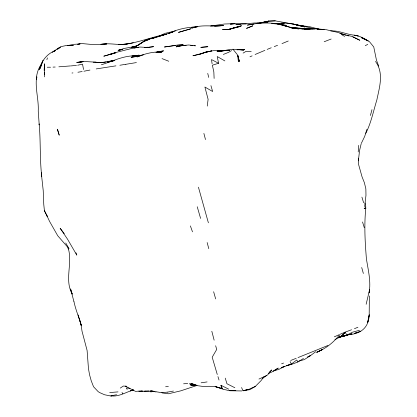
<?xml version="1.0" encoding="UTF-8"?>
<svg xmlns="http://www.w3.org/2000/svg" width="417" height="417" viewBox="0 0 417 417"><rect width="100%" height="100%" fill="white"/><g stroke="black" fill="none" stroke-linecap="round" stroke-linejoin="round"><path stroke-width="0.63" d="M44.416 210.689L47.277 216.428L44.416 210.689L43.764 204.387L43.222 190.59L41.283 172.847L41.752 176.542C39.693 159.106 40.772 141.457 39.146 123.943L39.219 124.918L38.244 111.11C38.802 100.445 35.523 90.02 36.336 79.36C36.587 74.017 38.088 68.649 41.403 64.374M369.363 295.987L369.175 315.679C368.263 328.528 360.257 333.798 348.153 334.825L352.026 333.788L338.99 337.259M44.15 70.374L44.494 63.811L44.437 76.869M44.317 74.487L44.426 72.558M369.478 292.536L369.66 289.44L366.142 304.28M358.208 151.991L358.714 145.392M365.818 208.135L364.203 208.698L365.818 208.135C364.051 224.972 365.057 242.053 366.413 258.858L366.423 258.905C368.185 270.138 371.172 281.579 369.076 292.989M358.391 160.826L359.537 150.657L361.174 143.766M207.249 106.09L208.114 99.335L204.893 87.023L212.649 91.516L210.929 85.626M36.56 78.313L36.842 77.062M36.336 79.36L36.873 76.926M370.405 115.509L371.98 109.635M46.876 59.704L47.434 57.859M366.929 129.343L364.698 136.39L361.398 143.208M365.803 133.315C371.151 122.833 373.403 111.099 376.859 99.913C379.465 87.137 384.114 73.168 375.503 61.435M41.168 65.25L39.094 69.634L41.585 64.338M243.471 390.593L249.773 389.687L255.282 386.476L260.974 380.711L263.93 376.791L266.453 375.508M41.054 65.344L39.865 67.502C42.367 59.787 47.877 53.157 55.654 50.504L53.845 51.51M338.171 337.65L340.606 336.967L344.937 332.74M268.975 372.548L271.686 369.926L267.693 374.831L262.142 378.672M52.24 52.427L54.643 50.561M57.734 49.024L60.679 46.704L66.866 45.38L73.387 45.286L67.46 45.63L73.663 44.353L80.106 43.962L78.214 44.39M57.817 49.05L60.356 47.137L54.194 50.838M307.371 357.009L310.3 355.748L315.758 351.698M120.284 388.097L123.27 386.064L126.533 386.215M134.936 46.568L137.834 45.375L143.365 41.617L146.57 40.1M143.365 41.617L137.349 45.542L133.821 47.017M310.3 355.748L304.269 359.605L298.796 361.153M137.834 45.375L143.87 41.544L149.776 39.151M286.406 365.725L291.91 364.281L297.842 362.003L303.435 358.469M231.55 50.577L228.599 52.328L223.335 54.439M56.947 49.175L59.819 47.444M243.101 53.089L246.181 51.301L251.227 51.453M334.903 339.626L340.084 336.988L345.37 332.318L346.668 335.174L352.422 332.224L359.001 330.4L359.923 331.651M316.508 352.537L322.268 349.608L316.925 352.115C325.687 348.68 333.287 342.691 339.115 335.341L340.084 336.988L338.849 337.363M365.266 45.641L367.789 44.384M263.93 376.791L258.967 379.058M327.939 345.484L297.988 357.598M268.183 373.606L272.666 371.61L278.259 368.07L273.062 371.13L279.109 369.264L284.847 366.277L281.809 367.413M249.981 56.801L252.097 55.857M334.33 336.832L338.896 334.799M308.205 356.613L309.815 355.904M255.105 54.491L264.884 50.363M249.663 388.915L255.282 386.476M288.251 41.012L282.001 43.608M339.547 334.497L345.281 332.073M354.45 328.679L357.911 327.262M267.151 49.409L271.243 47.757M324.186 41.742L331.145 39.021M135.092 46.563L136.906 45.844L131.407 47.309L136.479 46.219L123.995 48.471L118.006 50.551L122.822 49.336M101.373 64.776C113.481 61.018 125.204 54.585 138.298 56.04L131.762 56.076M290.706 360.465L296.185 358.328M274.266 46.589L277.566 45.312M281.631 363.786L283.57 363.066M224.867 60.913L217.231 56.545L218.571 63.259L212.357 65.208L213.843 71.917L214.119 78.438M345.599 331.948L351.573 329.764M199.623 54.325L206.092 52.083L199.623 54.325L192.93 55.742C203.235 53.402 213.358 48.805 224.169 50.791L217.335 51.072L229.694 50.311L223.251 50.692L216.976 51.692C223.575 51.473 229.923 48.309 236.564 49.555M357.859 332.234L354.335 333.459L360.804 331.218L359.037 331.828M148.749 39.25L166.472 34.105L160.42 35.945M286.411 365.683L291.327 364.067L296.774 359.991L297.842 362.003M281.183 367.737L291.327 364.067L290.117 361.549M154.405 37.9L172.977 32L168.296 33.527C175.708 30.05 183.688 27.84 191.862 27.241L196.423 27.032M197.048 385.438L180.702 390.854L168.4 393.784L162.15 392.944M77.458 44.338L80.486 43.425L93.914 44.661L106.825 43.967L100.904 44.343C109.739 42.628 118.657 45.625 127.498 43.894C140.164 41.736 152.221 37.196 164.746 34.402L159.195 36.133L164.991 33.355L175.463 30.915M115.16 53.016L103.797 56.186L115.916 52.563L109.4 54.637L115.4 52.605L133.784 47.939L140.086 47.043L147.008 47.434L153.602 46.657L147.3 47.548L144.887 47.486M340.606 336.967L346.668 335.174L338.599 337.28M133.518 390.046C125.913 391.917 119.053 397.125 110.854 395.827L116.578 394.732M341.601 336.759L347.606 335.096L341.46 336.785M261.277 22.737L268.564 21.116L275.251 20.85L300.386 25.489L310.128 26.829L320.12 29.477M243.012 390.854L249.121 389.228L244.101 390.442M130.344 390.838L132.841 390.176M109.734 61.481L114.868 60.392L102.327 62.441L95.748 62.326L102.863 62.477L105.991 62.055M110.349 54.236L115.248 53.001M107.289 62.43L113.93 60.83M205.128 52.422L211.784 50.869L205.602 52.219L206.806 52.12M130.339 390.859L133.419 390.145M148.28 39.678L144.642 40.491L150.657 38.526L153.779 37.963M155.124 37.624L150.183 38.724L144.256 41.012L150.657 38.526L150.183 38.724L153.847 37.999M77.698 65.224L82.53 64.15L83.551 69.55M134.78 56.076L139.111 55.143L132.293 56.081M122.77 49.274L118.433 50.191L120.31 49.983M83.926 71.224L89.957 70.056M133.221 42.789L126.997 43.988L118.553 44.708M167.42 392.136L173.43 391.052M158.408 52.281L162.239 51.599L155.89 52.349M136.411 62.576L125.851 64.296M108.597 61.424L112.517 60.762M77.932 72.24L82.17 71.536M119.872 65.245L125.825 64.301M115.921 65.85L96.233 68.92M236.939 49.847L244.675 49.482L237.627 49.587L243.804 50.165L237.038 49.362M257.138 23.133L267.99 22.111L262.09 22.544M253.859 24.129L247.344 25.103C257.513 23.008 268.074 22.242 278.358 23.967M207.082 381.92L201.119 382.801M135.384 56.722L131.058 57.358L143.469 54.825L136.964 56.936C144.881 53.798 153.248 51.4 161.853 52.135L156.49 52.323M139.247 391.443L143.031 390.911M210.444 26.052L224.549 23.998L234.875 23.66M170.391 46.183L164.392 47.012L176.756 45.156L183.193 44.749L177.308 45.244M170.991 46.099L176.042 45.417M107.242 61.888L108.493 61.721M165.632 386.757L168.359 386.408M71.99 73.027L72.939 72.918M211.607 25.89L213.989 25.729M118.011 391.897L109.702 392.548M121.128 44.546L127.498 43.894M71.192 65.896L76.483 65.386M195.14 385L190.751 385.428L195.229 385.027M126.601 386.533L125.439 386.147L135.489 391.381L141.879 390.917M138.173 47.517L133.784 47.939L138.126 47.522M183.6 383.807L187.718 383.421M212.691 25.776L214.406 25.718M58.865 66.819L70.598 65.917M161.598 392.626L167.332 392.147M277.915 23.967L280.479 23.769L277.362 23.957M234.724 23.811L230.309 24.15L236.637 23.331L246.338 23.988M138.819 391.214L145.325 391.652M259.384 23.123L261.157 22.998L254.605 22.982L235.933 24.613L239.832 24.514M145.168 47.413L147.743 47.246L144.767 47.429M191.862 27.241L197.861 26.693L191.585 28.163C201.943 24.05 212.941 27.032 223.595 25.479L214.531 26.328M144.616 391.068L149.187 390.849M268.564 21.116L275.251 20.85M81.148 62.175L77.406 62.315L83.098 61.664L76.692 62.54L84.422 61.508L96.238 62.19L93.231 62.196M53.037 67.111L55.19 67.028M153.237 391.099L150.693 391.198L154.321 391.412M235.933 24.613L240.369 24.467M186.19 45.463L182.354 45.552L176.162 46.855L182.86 45.469L182.354 45.552L188.75 44.979L195.521 45.807L194.291 45.724M330.697 30.926C338.958 30.358 346.412 34.554 354.523 35.179C359.522 35.872 363.994 38.223 368.195 40.913L361.179 37.525L369.389 41.601L373.752 46.954L376.473 60.189L378.725 66.084M47.251 67.22L50.525 67.231M229.261 390.359L235.813 390.385M306.87 29.081L297.759 28.679L290.972 27.798L298.353 28.929M301.872 29.054L317.452 28.877L326.402 29.737L338.062 32.469L345.26 34.866L352.24 36.472L359.808 40.251L352.886 36.915M278.801 24.264L280.094 24.285L278.864 24.254M241.751 390.948L229.897 390.765L223.147 389.254M189.443 383.437L191.361 383.478L196.725 385.245L189.938 384.359L192.341 384.526M299.781 28.372L303.404 28.564M284.446 23.415L280.855 23.211C288.877 22.388 296.659 24.754 304.311 26.818M312.698 28.966L304.415 29.086L311.39 28.71L314.434 28.971M277.774 23.972L271.78 23.592L278.389 23.837L286.015 25.88L280.547 24.681M310.201 28.982L305.348 28.648L307.798 28.987M190.611 45.474L193.066 45.641M129.937 388.336L126.268 387.961L127.185 389.415M152.94 391.141L150.422 390.88L155.942 391.938M280.276 24.702L286.406 25.364L280.62 24.587M144.663 391.151L151.407 391.886M297.988 28.158L293.01 27.527L308.34 28.955M298.9 25.354L303.326 25.89L296.763 25.004L299.787 25.63M292.051 27.892L298.635 28.82L291.441 27.574L284.113 25.666L291.462 27.725M161.546 392.621L155.802 391.725M292.797 23.946L293.949 24.123M296.55 25.025L297.634 25.202M306.427 28.726L308.205 29.028M295.559 24.739L297.076 25.036M298.066 25.473L301.835 26.219M111.469 396.15L104.542 394.753L99.72 392.621L98.23 391.709L93.544 386.741L91.25 380.862L89.572 374.82L88.461 368.633L87.106 350.488L82.029 331.239L81.002 324.254L78.088 314.887M298.968 25.437L300.235 25.703M354.523 35.179L358.266 35.998L355.081 35.299M132.194 389.567L133.351 389.827M319.818 29.404L316.649 28.69L317.822 28.997M303.524 26.672L304.707 26.954M346.819 35.45L348.774 35.94M304.327 26.839L300.704 25.922L307.574 27.115L314.064 28.856M339.907 33.365L345.849 35.174M222.918 389.16L215.146 386.569L222.245 388.628L221.005 385.318L228.745 389.176M162.02 58.604L168.755 61.247M191.361 383.478L196.271 385.517L202.526 386.382L209.48 386.293L215.709 386.715L222.245 388.628L220.854 385.423M226.968 383.76L234.839 387.721M218.571 63.259L211.497 59.574L212.102 63.765M341.242 34.382L344.619 36.409M64.27 233.65L60.142 228.245L67.491 239.108L76.811 255.136L75.941 252.77M232.967 49.216L237.45 54.794M68.555 249.1L67.21 246.629L57.718 235.72L49.534 221.328L46.834 215.547M121.988 392.46L122.89 393.851M65.735 242.996L69.045 248.673M241.594 387.549L242.929 390.76M190.381 225.915L192.492 231.847M217.95 376.619L219.034 380.043M225.237 378.136L226.858 383.416M217.283 374.508L212.19 357.207L216.715 349.43L215.641 345.745M361.909 197.121L363.634 202.766M362.535 221.964L364.26 227.609M200.603 218.435L197.236 206.764M365.386 208.302L364.729 206.034L365.975 195.297L365.855 188.859L364.406 182.755L362.065 176.886L358.683 164.814L358.474 158.189M208.385 222.808L198.429 187.181M79.173 318.254L81.159 325.208L81.002 324.254M215.657 298.921L213.64 291.744M81.159 325.208C78.943 317.128 75.493 309.456 73.887 301.189M361.706 267.521L363.363 273.469M207.155 242.548L208.781 248.647M211.82 331.26L214.14 340.178M73.814 301.183L70.582 288.939L72.292 294.131C63.994 279.677 73.09 262.997 68.096 247.922M203.882 133.409L205.487 139.565M207.739 73.408L208.708 77.395M365.052 202.954L365.855 207.28M369.238 314.934L367.716 322.294L369.238 314.934M42.586 61.325L40.115 68.43L43.008 60.585L42.586 61.325M239.129 61.002L238.43 61.752L237.627 55.534L239.306 61.388L237.878 55.419L239.129 61.002M252.749 25.859L246.603 28.335L252.749 25.859M190.71 28.825L178.565 32.349L190.71 28.825M241.427 25.771L229.084 29.336L222.589 29.555L229.084 29.336L241.427 25.771M234.646 27.658L228.584 29.456L240.838 26.349L234.646 27.658M262.507 22.403L261.318 22.721L268.772 21.105L262.507 22.403M163.506 50.869L156.865 52.042L163.506 50.869M207.807 46.72L200.9 47.34L207.807 46.72M323.592 29.305L317.102 29.524L324.113 29.294L323.592 29.305M282.825 25.004L278.973 24.045L282.825 25.004M57.562 129.437L57.322 129.207L59.235 135.186L57.562 129.437"/></g></svg>
